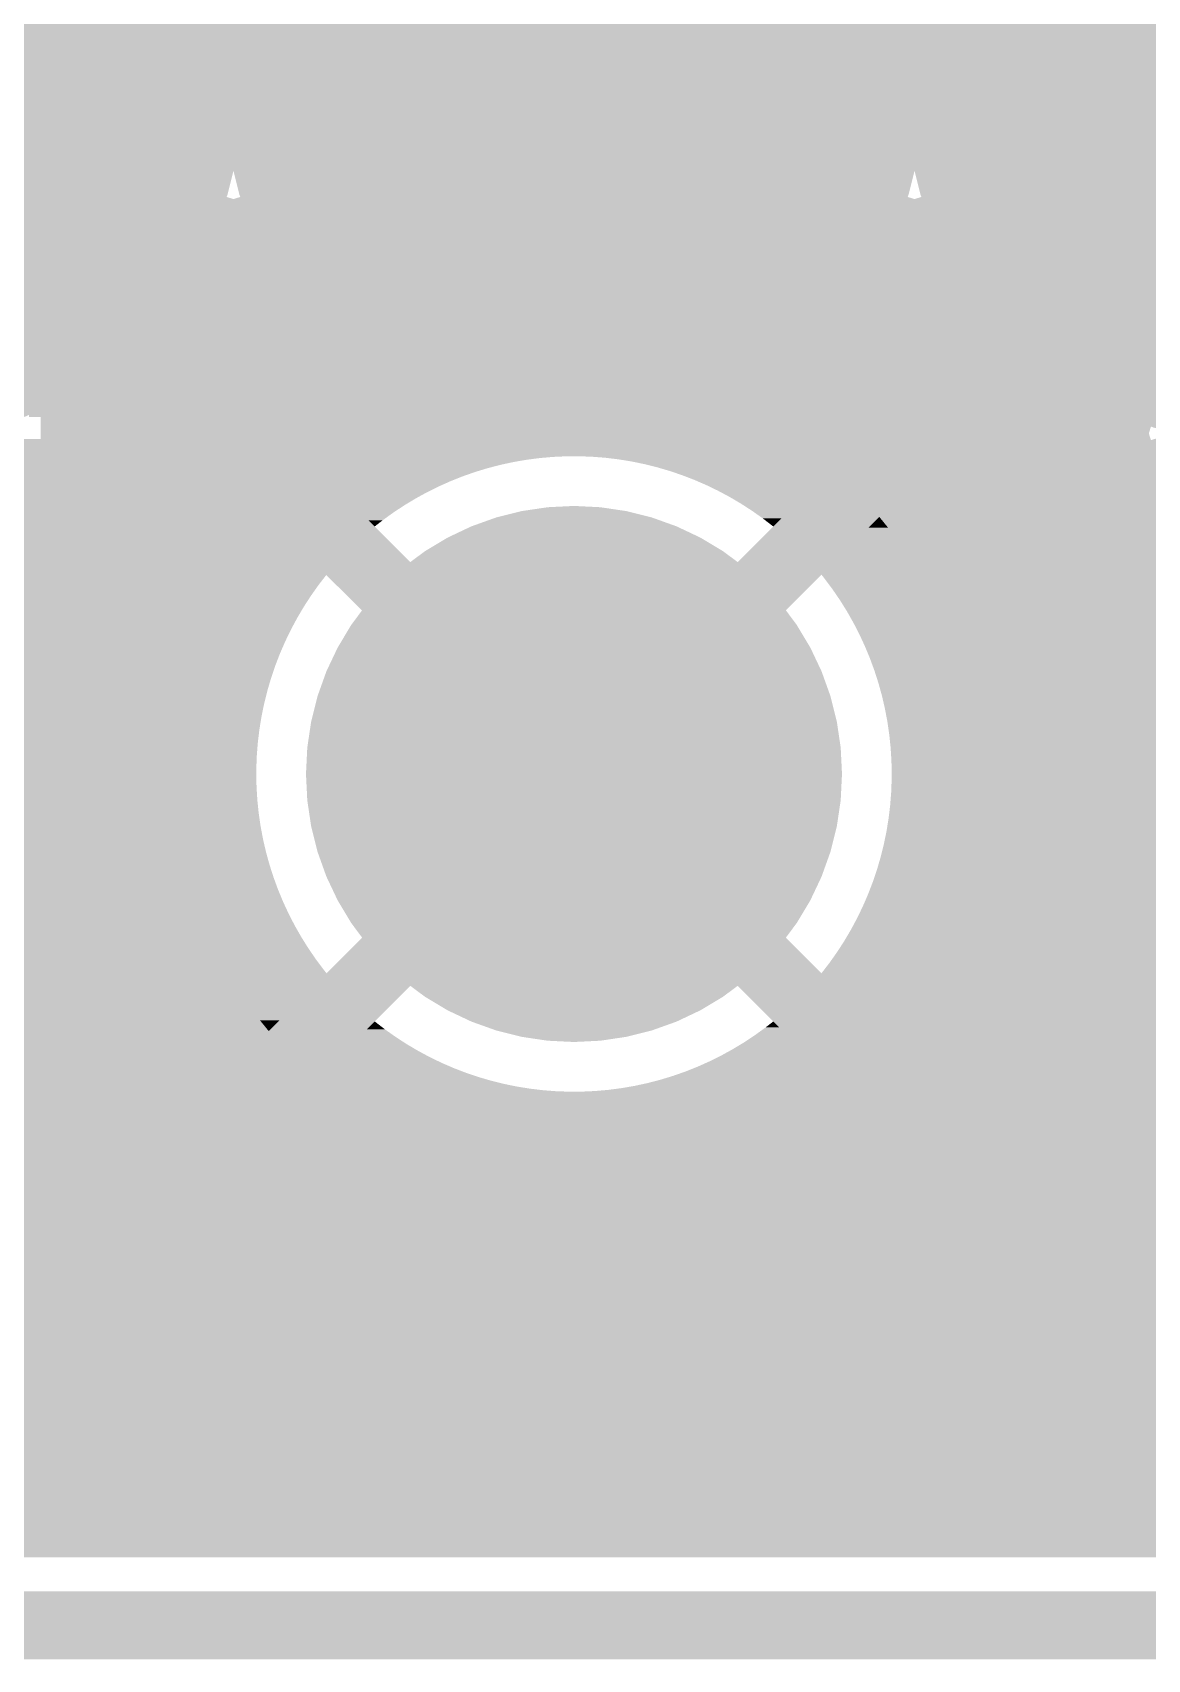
# Model space of a CAD drawing. Extents: x -7 to 100, y -42 to 30.
# Drawn here: x 60.21 to 64.37, y -0.13 to 5.94 of the extents above; entities that cross this region are included whole.
import ezdxf

# ---------------------------------------------------------------- set-up
doc = ezdxf.new("R2010")
doc.units = 0
doc.header["$MEASUREMENT"] = 0
doc.layers.get('0').update_dxf_attribs({"linetype": 'CONTINUOUS'})
for name, color, linetype in [('22-315-0_BOT', 7, 'CONTINUOUS'), ('22-315-0_DRD', 7, 'CONTINUOUS'), ('22-315-0_GND', 6, 'CONTINUOUS'), ('22-315-0_IN1', 4, 'CONTINUOUS'), ('22-315-0_SMB', 3, 'CONTINUOUS'), ('22-315-0_SMT', 5, 'CONTINUOUS'), ('22-315-0_SST', 12, 'CONTINUOUS'), ('22-315-0_TOP', 11, 'CONTINUOUS'), ('THRUHOLE_TAP', 15, 'CONTINUOUS')]:
    doc.layers.add(name, color=color, linetype=linetype)

# ---------------------------------------------------------------- blocks, each defined once
blk = doc.blocks.new('ROUND_22')
at = {"const_width": 0.99949}
blk.add_lwpolyline([(-0.499744, 0, 1), (0.499744, 0, 1)], format="xyb", close=True, dxfattribs=at)
blk = doc.blocks.new('SQUARE_25')
blk.add_solid([(0.99949, 0.99949), (0.99949, -0.99949), (-0.99949, 0.99949), (-0.99949, -0.99949)])
blk = doc.blocks.new('CUSTOM_73')
for points in [[(-0.323792, 1.452682), (-0.276434, 1.462542), (0.324286, 1.452682), (0.275934, 1.462542)], [(-0.276434, 1.462542), (-0.269798, 1.46367), (0.275934, 1.462542), (0.270402, 1.46367)], [(-0.269798, 1.46367), (-0.222218, 1.471756), (0.270402, 1.46367), (0.221606, 1.471756)], [(-0.222218, 1.471756), (-0.215378, 1.47266), (0.221606, 1.471756), (0.21615, 1.47266)], [(-0.215378, 1.47266), (-0.1677, 1.47896), (0.21615, 1.47266), (0.166916, 1.47896)], [(-0.1677, 1.47896), (-0.160522, 1.47964), (0.166916, 1.47896), (0.1616, 1.47964)], [(-0.160522, 1.47964), (-0.112952, 1.484146), (0.1616, 1.47964), (0.111826, 1.484146)], [(-0.112952, 1.484146), (-0.1051, 1.484598), (0.111826, 1.484146), (0.106832, 1.484598)], [(-0.1051, 1.484598), (-0.058048, 1.487306), (0.106832, 1.484598), (0.056148, 1.487306)], [(-0.058048, 1.487306), (-0.047034, 1.487532), (0.056148, 1.487306), (0.051916, 1.487532)], [(-0.047034, 1.487532), (-0.003068, 1.488434), (0.051916, 1.487532), (-0.003068, 1.488434)], [(-0.534382, 1.38909), (-0.488792, 1.40589), (0.534672, 1.38909), (0.4885, 1.40589)], [(-0.488792, 1.40589), (-0.482666, 1.407894), (0.4885, 1.40589), (0.482992, 1.407894)], [(-0.482666, 1.407894), (-0.436524, 1.422988), (0.482992, 1.407894), (0.436192, 1.422988)], [(-0.436524, 1.422988), (-0.430294, 1.424774), (0.436192, 1.422988), (0.430654, 1.424774)], [(-0.430294, 1.424774), (-0.38366, 1.438142), (0.430654, 1.424774), (0.383292, 1.438142)], [(-0.38366, 1.438142), (-0.377306, 1.439712), (0.383292, 1.438142), (0.377728, 1.439712)], [(-0.377306, 1.439712), (-0.330274, 1.451332), (0.377728, 1.439712), (0.32985, 1.451332)], [(-0.330274, 1.451332), (-0.323792, 1.452682), (0.32985, 1.451332), (0.324286, 1.452682)], [(-0.684826, 1.32142), (-0.641312, 1.343192), (0.685052, 1.32142), (0.641086, 1.343192)], [(-0.641312, 1.343192), (-0.635528, 1.345824), (0.641086, 1.343192), (0.63577, 1.345824)], [(-0.635528, 1.345824), (-0.591256, 1.365966), (0.63577, 1.345824), (0.591012, 1.365966)], [(-0.591256, 1.365966), (-0.585356, 1.368392), (0.591012, 1.365966), (0.58562, 1.368392)], [(-0.585356, 1.368392), (-0.540394, 1.386874), (0.58562, 1.368392), (0.540128, 1.386874)], [(-0.540394, 1.386874), (-0.534382, 1.38909), (0.540128, 1.386874), (0.534672, 1.38909)], [(-0.780548, 1.267236), (-0.738732, 1.292178), (0.780744, 1.267236), (0.738534, 1.292178)], [(-0.738732, 1.292178), (-0.73319, 1.295212), (0.738534, 1.292178), (0.733398, 1.295212)], [(-0.73319, 1.295212), (-0.690494, 1.318584), (0.733398, 1.295212), (0.690284, 1.318584)], [(-0.690494, 1.318584), (-0.684826, 1.32142), (0.690284, 1.318584), (0.685052, 1.32142)], [(-0.871998, 1.206134), (-0.832118, 1.23411), (0.872174, 1.206134), (0.831942, 1.23411)], [(-0.832118, 1.23411), (-0.826838, 1.23753), (0.831942, 1.23411), (0.827022, 1.23753)], [(-0.826838, 1.23753), (-0.785962, 1.264006), (0.827022, 1.23753), (0.785776, 1.264006)], [(-0.785962, 1.264006), (-0.780548, 1.267236), (0.785776, 1.264006), (0.780744, 1.267236)], [(-0.95626, 1.140556), (-0.941136, 1.152874), (-0.321152, 1.140556), (-0.273656, 1.152874)], [(-0.941136, 1.152874), (-0.92844, 1.163216), (-0.273656, 1.152874), (-0.225692, 1.163216)], [(-0.92844, 1.163216), (-0.920962, 1.169306), (-0.225692, 1.163216), (-0.190412, 1.169306)], [(-0.920962, 1.169306), (-0.917988, 1.171562), (-0.190412, 1.169306), (-0.177342, 1.171562)], [(-0.917988, 1.171562), (-0.909626, 1.1779), (-0.177342, 1.171562), (-0.128686, 1.1779)], [(-0.909626, 1.1779), (-0.90393, 1.182218), (-0.128686, 1.1779), (-0.07981, 1.182218)], [(-0.90393, 1.182218), (-0.90091, 1.184508), (-0.07981, 1.182218), (-0.030798, 1.184508)], [(-0.90091, 1.184508), (-0.900566, 1.184768), (-0.030798, 1.184508), (0.018266, 1.184768)], [(-0.900566, 1.184768), (-0.877138, 1.202528), (0.9006, 1.184768), (0.876972, 1.202528)], [(-0.877138, 1.202528), (-0.871998, 1.206134), (0.876972, 1.202528), (0.872174, 1.206134)], [(0.0673, 1.182996), (0.018266, 1.184768), (0.902958, 1.182996), (0.9006, 1.184768)], [(0.116218, 1.179196), (0.0673, 1.182996), (0.908014, 1.179196), (0.902958, 1.182996)], [(0.164938, 1.173372), (0.116218, 1.179196), (0.915762, 1.173372), (0.908014, 1.179196)], [(0.16667, 1.173092), (0.164938, 1.173372), (0.916134, 1.173092), (0.915762, 1.173372)], [(0.213374, 1.165538), (0.16667, 1.173092), (0.925448, 1.165538), (0.916134, 1.173092)], [(0.261444, 1.155706), (0.213374, 1.165538), (0.93757, 1.155706), (0.925448, 1.165538)], [(0.309068, 1.14389), (0.261444, 1.155706), (0.952138, 1.14389), (0.93757, 1.155706)], [(-0.958844, 1.13845), (-0.95626, 1.140556), (-0.32808, 1.13845), (-0.321152, 1.140556)], [(-0.946678, 1.126284), (-0.958844, 1.13845), (-0.368096, 1.126284), (-0.32808, 1.13845)], [(-0.930472, 1.110078), (-0.946678, 1.126284), (-0.414408, 1.110078), (-0.368096, 1.126284)], [(-0.912364, 1.09197), (-0.930472, 1.110078), (-0.46001, 1.09197), (-0.414408, 1.110078)], [(0.327666, 1.13845), (0.309068, 1.14389), (0.958844, 1.13845), (0.952138, 1.14389)], [(0.35616, 1.130114), (0.327666, 1.13845), (0.950508, 1.130114), (0.958844, 1.13845)], [(0.402642, 1.1144), (0.35616, 1.130114), (0.934794, 1.1144), (0.950508, 1.130114)], [(0.448432, 1.096776), (0.402642, 1.1144), (0.91717, 1.096776), (0.934794, 1.1144)], [(0.493456, 1.07727), (0.448432, 1.096776), (0.897664, 1.07727), (0.91717, 1.096776)], [(-0.892382, 1.071988), (-0.912364, 1.09197), (-0.504824, 1.071988), (-0.46001, 1.09197)], [(-0.870564, 1.05017), (-0.892382, 1.071988), (-0.548772, 1.05017), (-0.504824, 1.071988)], [(-0.846944, 1.02655), (-0.870564, 1.05017), (-0.591778, 1.02655), (-0.548772, 1.05017)], [(0.537632, 1.055916), (0.493456, 1.07727), (0.87631, 1.055916), (0.897664, 1.07727)], [(0.580886, 1.032754), (0.537632, 1.055916), (0.853148, 1.032754), (0.87631, 1.055916)], [(0.623144, 1.007818), (0.580886, 1.032754), (0.828212, 1.007818), (0.853148, 1.032754)], [(-0.821564, 1.00117), (-0.846944, 1.02655), (-0.63377, 1.00117), (-0.591778, 1.02655)], [(-0.794468, 0.974074), (-0.821564, 1.00117), (-0.674676, 0.974074), (-0.63377, 1.00117)], [(-0.7657, 0.945306), (-0.794468, 0.974074), (-0.714424, 0.945306), (-0.674676, 0.974074)], [(0.664334, 0.981156), (0.623144, 1.007818), (0.80155, 0.981156), (0.828212, 1.007818)], [(0.704384, 0.952812), (0.664334, 0.981156), (0.773206, 0.952812), (0.80155, 0.981156)], [(-1.206134, 0.872174), (-1.173092, 0.916134), (-1.05178, 0.872174), (-1.09574, 0.916134)], [(-1.173092, 0.916134), (-1.13845, 0.958844), (-1.09574, 0.916134), (-1.13845, 0.958844)], [(-0.743228, 0.922834), (-0.7657, 0.945306), (-0.743228, 0.922834), (-0.714424, 0.945306)], [(0.743228, 0.922834), (0.704384, 0.952812), (0.743228, 0.922834), (0.773206, 0.952812)], [(1.054264, 0.874658), (1.098156, 0.91855), (1.204334, 0.874658), (1.171202, 0.91855)], [(1.098156, 0.91855), (1.13845, 0.958844), (1.171202, 0.91855), (1.13845, 0.958844)], [(-1.23753, 0.827022), (-1.206134, 0.872174), (-1.006628, 0.827022), (-1.05178, 0.872174)], [(1.009178, 0.829572), (1.054264, 0.874658), (1.235824, 0.829572), (1.204334, 0.874658)], [(-1.267236, 0.780744), (-1.23753, 0.827022), (-0.96035, 0.780744), (-1.006628, 0.827022)], [(0.96296, 0.783354), (1.009178, 0.829572), (1.265624, 0.783354), (1.235824, 0.829572)], [(-1.310942, 0.704384), (-1.295212, 0.733398), (-0.952812, 0.704384), (-0.930422, 0.733398)], [(-1.295212, 0.733398), (-1.289404, 0.743228), (-0.930422, 0.733398), (-0.922834, 0.743228)], [(-1.289404, 0.743228), (-1.267236, 0.780744), (-0.922834, 0.743228), (-0.96035, 0.780744)], [(0.922834, 0.743228), (0.96296, 0.783354), (1.289448, 0.743228), (1.265624, 0.783354)], [(0.928512, 0.736066), (0.922834, 0.743228), (1.293698, 0.736066), (1.289448, 0.743228)], [(0.934182, 0.728912), (0.928512, 0.736066), (1.297596, 0.728912), (1.293698, 0.736066)], [(0.963558, 0.689612), (0.934182, 0.728912), (1.319006, 0.689612), (1.297596, 0.728912)], [(-1.33168, 0.664334), (-1.32142, 0.685052), (-0.981156, 0.664334), (-0.966494, 0.685052)], [(-1.32142, 0.685052), (-1.310942, 0.704384), (-0.966494, 0.685052), (-0.952812, 0.704384)], [(0.964818, 0.687774), (0.963558, 0.689612), (1.320006, 0.687774), (1.319006, 0.689612)], [(0.991282, 0.64913), (0.964818, 0.687774), (1.339244, 0.64913), (1.320006, 0.687774)], [(-1.368392, 0.58562), (-1.351506, 0.623144), (-1.029962, 0.58562), (-1.007818, 0.623144)], [(-1.351506, 0.623144), (-1.345824, 0.63577), (-1.007818, 0.623144), (-0.999646, 0.63577)], [(-1.345824, 0.63577), (-1.33168, 0.664334), (-0.999646, 0.63577), (-0.981156, 0.664334)], [(0.997906, 0.638544), (0.991282, 0.64913), (1.344512, 0.638544), (1.339244, 0.64913)], [(1.017306, 0.607534), (0.997906, 0.638544), (1.358544, 0.607534), (1.344512, 0.638544)], [(1.02818, 0.58844), (1.017306, 0.607534), (1.367182, 0.58844), (1.358544, 0.607534)], [(-1.387888, 0.537632), (-1.370316, 0.580886), (-1.055916, 0.537632), (-1.032754, 0.580886)], [(-1.370316, 0.580886), (-1.368392, 0.58562), (-1.032754, 0.580886), (-1.029962, 0.58562)], [(1.041586, 0.564896), (1.02818, 0.58844), (1.376804, 0.564896), (1.367182, 0.58844)], [(1.055702, 0.537534), (1.041586, 0.564896), (1.387986, 0.537534), (1.376804, 0.564896)], [(-1.407894, 0.482992), (-1.404088, 0.493456), (-1.081804, 0.482992), (-1.07727, 0.493456)], [(-1.404088, 0.493456), (-1.38909, 0.534672), (-1.07727, 0.493456), (-1.057348, 0.534672)], [(-1.38909, 0.534672), (-1.387888, 0.537632), (-1.057348, 0.534672), (-1.055916, 0.537632)], [(1.06408, 0.52129), (1.055702, 0.537534), (1.393936, 0.52129), (1.387986, 0.537534)], [(1.08052, 0.485894), (1.06408, 0.52129), (1.406896, 0.485894), (1.393936, 0.52129)], [(1.084748, 0.47679), (1.08052, 0.485894), (1.409854, 0.47679), (1.406896, 0.485894)], [(-1.432682, 0.402642), (-1.424774, 0.430654), (-1.1144, 0.402642), (-1.10362, 0.430654)], [(-1.424774, 0.430654), (-1.419042, 0.448432), (-1.10362, 0.430654), (-1.096776, 0.448432)], [(-1.419042, 0.448432), (-1.407894, 0.482992), (-1.096776, 0.448432), (-1.081804, 0.482992)], [(1.10268, 0.43359), (1.084748, 0.47679), (1.423886, 0.43359), (1.409854, 0.47679)], [(1.103558, 0.431472), (1.10268, 0.43359), (1.42449, 0.431472), (1.423886, 0.43359)], [(1.120476, 0.385414), (1.103558, 0.431472), (1.43759, 0.385414), (1.42449, 0.431472)], [(-1.444948, 0.35616), (-1.439712, 0.377728), (-1.130114, 0.35616), (-1.122824, 0.377728)], [(-1.439712, 0.377728), (-1.432682, 0.402642), (-1.122824, 0.377728), (-1.1144, 0.402642)], [(1.121992, 0.380696), (1.120476, 0.385414), (1.43893, 0.380696), (1.43759, 0.385414)], [(1.13547, 0.338696), (1.121992, 0.380696), (1.449218, 0.338696), (1.43893, 0.380696)], [(-1.46367, 0.270402), (-1.455786, 0.309068), (-1.153484, 0.270402), (-1.14389, 0.309068)], [(-1.455786, 0.309068), (-1.452682, 0.324286), (-1.14389, 0.309068), (-1.13944, 0.324286)], [(-1.452682, 0.324286), (-1.444948, 0.35616), (-1.13944, 0.324286), (-1.130114, 0.35616)], [(1.13862, 0.32728), (1.13547, 0.338696), (1.452012, 0.32728), (1.449218, 0.338696)], [(1.14852, 0.291396), (1.13862, 0.32728), (1.459406, 0.291396), (1.452012, 0.32728)], [(-1.47266, 0.21615), (-1.465156, 0.261444), (-1.164972, 0.21615), (-1.155706, 0.261444)], [(-1.465156, 0.261444), (-1.46367, 0.270402), (-1.155706, 0.261444), (-1.153484, 0.270402)], [(1.152688, 0.27342), (1.14852, 0.291396), (1.46311, 0.27342), (1.459406, 0.291396)], [(1.159598, 0.243598), (1.152688, 0.27342), (1.468116, 0.243598), (1.46311, 0.27342)], [(1.164202, 0.219184), (1.159598, 0.243598), (1.472212, 0.219184), (1.468116, 0.243598)], [(-1.479214, 0.164938), (-1.473016, 0.213374), (-1.173372, 0.164938), (-1.165538, 0.213374)], [(-1.473016, 0.213374), (-1.47266, 0.21615), (-1.165538, 0.213374), (-1.164972, 0.21615)], [(1.16869, 0.195382), (1.164202, 0.219184), (1.475308, 0.195382), (1.472212, 0.219184)], [(1.173176, 0.16465), (1.16869, 0.195382), (1.479304, 0.16465), (1.475308, 0.195382)], [(-1.48375, 0.116218), (-1.47964, 0.1616), (-1.179196, 0.116218), (-1.173772, 0.1616)], [(-1.47964, 0.1616), (-1.479214, 0.164938), (-1.173772, 0.1616), (-1.173372, 0.164938)], [(1.175776, 0.14683), (1.173176, 0.16465), (1.480956, 0.14683), (1.479304, 0.16465)], [(1.179616, 0.109892), (1.175776, 0.14683), (1.484376, 0.109892), (1.480956, 0.14683)], [(-1.487532, 0.051916), (-1.486712, 0.0673), (-1.183552, 0.051916), (-1.182996, 0.0673)], [(-1.486712, 0.0673), (-1.484598, 0.106832), (-1.182996, 0.0673), (-1.179926, 0.106832)], [(-1.484598, 0.106832), (-1.48375, 0.116218), (-1.179926, 0.106832), (-1.179196, 0.116218)], [(1.180848, 0.098026), (1.179616, 0.109892), (1.485036, 0.098026), (1.484376, 0.109892)], [(1.183526, 0.054982), (1.180848, 0.098026), (1.487424, 0.054982), (1.485036, 0.098026)], [(-1.48844, 0), (-1.488122, 0.018266), (-1.18491, 0), (-1.184768, 0.018266)], [(-1.487532, -0.049054), (-1.48844, 0), (-1.183894, -0.049054), (-1.18491, 0)], [(-1.488122, 0.018266), (-1.487532, 0.051916), (-1.184768, 0.018266), (-1.183552, 0.051916)], [(1.183894, 0.049054), (1.183526, 0.054982), (1.487534, 0.049054), (1.487424, 0.054982)], [(1.18491, 0), (1.183894, 0.049054), (1.48844, 0), (1.487534, 0.049054)], [(1.184768, -0.018266), (1.18491, 0), (1.48812, -0.018266), (1.48844, 0)], [(-1.487424, -0.054982), (-1.487532, -0.049054), (-1.183524, -0.054982), (-1.183894, -0.049054)], [(-1.485034, -0.098026), (-1.487424, -0.054982), (-1.180848, -0.098026), (-1.183524, -0.054982)], [(1.182996, -0.0673), (1.18355, -0.051916), (1.48671, -0.0673), (1.487532, -0.051916)], [(1.18355, -0.051916), (1.184768, -0.018266), (1.487532, -0.051916), (1.48812, -0.018266)], [(-1.484376, -0.109892), (-1.485034, -0.098026), (-1.179614, -0.109892), (-1.180848, -0.098026)], [(-1.480954, -0.14683), (-1.484376, -0.109892), (-1.175776, -0.14683), (-1.179614, -0.109892)], [(1.17377, -0.1616), (1.179196, -0.116218), (1.47964, -0.1616), (1.483748, -0.116218)], [(1.179196, -0.116218), (1.179924, -0.106832), (1.483748, -0.116218), (1.484598, -0.106832)], [(1.179924, -0.106832), (1.182996, -0.0673), (1.484598, -0.106832), (1.48671, -0.0673)], [(-1.479304, -0.16465), (-1.480954, -0.14683), (-1.173174, -0.16465), (-1.175776, -0.14683)], [(-1.475306, -0.195382), (-1.479304, -0.16465), (-1.16869, -0.195382), (-1.173174, -0.16465)], [(1.165538, -0.213374), (1.173372, -0.164938), (1.473014, -0.213374), (1.479212, -0.164938)], [(1.173372, -0.164938), (1.17377, -0.1616), (1.479212, -0.164938), (1.47964, -0.1616)], [(-1.472212, -0.219184), (-1.475306, -0.195382), (-1.1642, -0.219184), (-1.16869, -0.195382)], [(-1.468114, -0.243598), (-1.472212, -0.219184), (-1.159598, -0.243598), (-1.1642, -0.219184)], [(1.155706, -0.261444), (1.16497, -0.21615), (1.465154, -0.261444), (1.47266, -0.21615)], [(1.16497, -0.21615), (1.165538, -0.213374), (1.47266, -0.21615), (1.473014, -0.213374)], [(-1.46311, -0.27342), (-1.468114, -0.243598), (-1.152686, -0.27342), (-1.159598, -0.243598)], [(-1.459404, -0.291396), (-1.46311, -0.27342), (-1.14852, -0.291396), (-1.152686, -0.27342)], [(-1.452012, -0.32728), (-1.459404, -0.291396), (-1.138618, -0.32728), (-1.14852, -0.291396)], [(1.14389, -0.309068), (1.153482, -0.270402), (1.455784, -0.309068), (1.46367, -0.270402)], [(1.153482, -0.270402), (1.155706, -0.261444), (1.46367, -0.270402), (1.465154, -0.261444)], [(-1.449216, -0.338696), (-1.452012, -0.32728), (-1.13547, -0.338696), (-1.138618, -0.32728)], [(-1.43893, -0.380696), (-1.449216, -0.338696), (-1.12199, -0.380696), (-1.13547, -0.338696)], [(1.122822, -0.377728), (1.130114, -0.35616), (1.439712, -0.377728), (1.444946, -0.35616)], [(1.130114, -0.35616), (1.139438, -0.324286), (1.444946, -0.35616), (1.452682, -0.324286)], [(1.139438, -0.324286), (1.14389, -0.309068), (1.452682, -0.324286), (1.455784, -0.309068)], [(-1.437588, -0.385414), (-1.43893, -0.380696), (-1.120476, -0.385414), (-1.12199, -0.380696)], [(-1.424488, -0.431472), (-1.437588, -0.385414), (-1.103558, -0.431472), (-1.120476, -0.385414)], [(1.103618, -0.430654), (1.1144, -0.402642), (1.424774, -0.430654), (1.43268, -0.402642)], [(1.1144, -0.402642), (1.122822, -0.377728), (1.43268, -0.402642), (1.439712, -0.377728)], [(-1.423886, -0.43359), (-1.424488, -0.431472), (-1.102678, -0.43359), (-1.103558, -0.431472)], [(-1.409852, -0.47679), (-1.423886, -0.43359), (-1.084748, -0.47679), (-1.102678, -0.43359)], [(-1.406896, -0.485894), (-1.409852, -0.47679), (-1.080518, -0.485894), (-1.084748, -0.47679)], [(1.07727, -0.493456), (1.081802, -0.482992), (1.404086, -0.493456), (1.407894, -0.482992)], [(1.081802, -0.482992), (1.096776, -0.448432), (1.407894, -0.482992), (1.41904, -0.448432)], [(1.096776, -0.448432), (1.103618, -0.430654), (1.41904, -0.448432), (1.424774, -0.430654)], [(-1.393934, -0.52129), (-1.406896, -0.485894), (-1.06408, -0.52129), (-1.080518, -0.485894)], [(-1.387986, -0.537534), (-1.393934, -0.52129), (-1.0557, -0.537534), (-1.06408, -0.52129)], [(-1.376802, -0.564896), (-1.387986, -0.537534), (-1.041586, -0.564896), (-1.0557, -0.537534)], [(1.032754, -0.580886), (1.055916, -0.537632), (1.370314, -0.580886), (1.387886, -0.537632)], [(1.055916, -0.537632), (1.057346, -0.534672), (1.387886, -0.537632), (1.38909, -0.534672)], [(1.057346, -0.534672), (1.07727, -0.493456), (1.38909, -0.534672), (1.404086, -0.493456)], [(-1.367182, -0.58844), (-1.376802, -0.564896), (-1.028178, -0.58844), (-1.041586, -0.564896)], [(-1.358542, -0.607534), (-1.367182, -0.58844), (-1.017306, -0.607534), (-1.028178, -0.58844)], [(1.007818, -0.623144), (1.02996, -0.58562), (1.351504, -0.623144), (1.368392, -0.58562)], [(1.02996, -0.58562), (1.032754, -0.580886), (1.368392, -0.58562), (1.370314, -0.580886)], [(-1.344512, -0.638544), (-1.358542, -0.607534), (-0.997904, -0.638544), (-1.017306, -0.607534)], [(-1.339242, -0.64913), (-1.344512, -0.638544), (-0.991282, -0.64913), (-0.997904, -0.638544)], [(-1.320006, -0.687774), (-1.339242, -0.64913), (-0.964816, -0.687774), (-0.991282, -0.64913)], [(0.966492, -0.685052), (0.981156, -0.664334), (1.32142, -0.685052), (1.331678, -0.664334)], [(0.981156, -0.664334), (0.999644, -0.63577), (1.331678, -0.664334), (1.345824, -0.63577)], [(0.999644, -0.63577), (1.007818, -0.623144), (1.345824, -0.63577), (1.351504, -0.623144)], [(-1.319004, -0.689612), (-1.320006, -0.687774), (-0.963558, -0.689612), (-0.964816, -0.687774)], [(-1.297594, -0.728912), (-1.319004, -0.689612), (-0.934182, -0.728912), (-0.963558, -0.689612)], [(0.93042, -0.733398), (0.952812, -0.704384), (1.295212, -0.733398), (1.31094, -0.704384)], [(0.952812, -0.704384), (0.966492, -0.685052), (1.31094, -0.704384), (1.32142, -0.685052)], [(-1.293698, -0.736066), (-1.297594, -0.728912), (-0.92851, -0.736066), (-0.934182, -0.728912)], [(-1.289446, -0.743228), (-1.293698, -0.736066), (-0.922834, -0.743228), (-0.92851, -0.736066)], [(-1.265624, -0.783354), (-1.289446, -0.743228), (-0.96296, -0.783354), (-0.922834, -0.743228)], [(-1.235824, -0.829572), (-1.265624, -0.783354), (-1.009178, -0.829572), (-0.96296, -0.783354)], [(0.922834, -0.743228), (0.93042, -0.733398), (1.289402, -0.743228), (1.295212, -0.733398)], [(0.96035, -0.780744), (0.922834, -0.743228), (1.267236, -0.780744), (1.289402, -0.743228)], [(1.006628, -0.827022), (0.96035, -0.780744), (1.23753, -0.827022), (1.267236, -0.780744)], [(-1.204334, -0.874658), (-1.235824, -0.829572), (-1.054264, -0.874658), (-1.009178, -0.829572)], [(1.05178, -0.872174), (1.006628, -0.827022), (1.206134, -0.872174), (1.23753, -0.827022)], [(-1.171202, -0.91855), (-1.204334, -0.874658), (-1.098156, -0.91855), (-1.054264, -0.874658)], [(1.09574, -0.916134), (1.05178, -0.872174), (1.173092, -0.916134), (1.206134, -0.872174)], [(-1.13845, -0.958844), (-1.171202, -0.91855), (-1.13845, -0.958844), (-1.098156, -0.91855)], [(-0.80155, -0.981156), (-0.773206, -0.952812), (-0.664334, -0.981156), (-0.704384, -0.952812)], [(-0.773206, -0.952812), (-0.743228, -0.922834), (-0.704384, -0.952812), (-0.743228, -0.922834)], [(0.674676, -0.974074), (0.714424, -0.945306), (0.794468, -0.974074), (0.7657, -0.945306)], [(0.714424, -0.945306), (0.743228, -0.922834), (0.7657, -0.945306), (0.743228, -0.922834)], [(1.13845, -0.958844), (1.09574, -0.916134), (1.13845, -0.958844), (1.173092, -0.916134)], [(-0.853148, -1.032754), (-0.828212, -1.007818), (-0.580886, -1.032754), (-0.623144, -1.007818)], [(-0.828212, -1.007818), (-0.80155, -0.981156), (-0.623144, -1.007818), (-0.664334, -0.981156)], [(0.548772, -1.05017), (0.591778, -1.02655), (0.870564, -1.05017), (0.846944, -1.02655)], [(0.591778, -1.02655), (0.63377, -1.00117), (0.846944, -1.02655), (0.821564, -1.00117)], [(0.63377, -1.00117), (0.674676, -0.974074), (0.821564, -1.00117), (0.794468, -0.974074)], [(-0.91717, -1.096776), (-0.897664, -1.07727), (-0.448432, -1.096776), (-0.493456, -1.07727)], [(-0.897664, -1.07727), (-0.87631, -1.055916), (-0.493456, -1.07727), (-0.537632, -1.055916)], [(-0.87631, -1.055916), (-0.853148, -1.032754), (-0.537632, -1.055916), (-0.580886, -1.032754)], [(0.414408, -1.110078), (0.46001, -1.09197), (0.930472, -1.110078), (0.912364, -1.09197)], [(0.46001, -1.09197), (0.504824, -1.071988), (0.912364, -1.09197), (0.892382, -1.071988)], [(0.504824, -1.071988), (0.548772, -1.05017), (0.892382, -1.071988), (0.870564, -1.05017)], [(-0.958844, -1.13845), (-0.950508, -1.130114), (-0.327664, -1.13845), (-0.35616, -1.130114)], [(-0.952136, -1.14389), (-0.958844, -1.13845), (-0.309068, -1.14389), (-0.327664, -1.13845)], [(-0.937568, -1.155706), (-0.952136, -1.14389), (-0.261444, -1.155706), (-0.309068, -1.14389)], [(-0.950508, -1.130114), (-0.934794, -1.1144), (-0.35616, -1.130114), (-0.402642, -1.1144)], [(-0.934794, -1.1144), (-0.91717, -1.096776), (-0.402642, -1.1144), (-0.448432, -1.096776)], [(0.273656, -1.152874), (0.321152, -1.140556), (0.941134, -1.152874), (0.956258, -1.140556)], [(0.321152, -1.140556), (0.328078, -1.13845), (0.956258, -1.140556), (0.958844, -1.13845)], [(0.328078, -1.13845), (0.368096, -1.126284), (0.958844, -1.13845), (0.946678, -1.126284)], [(0.368096, -1.126284), (0.414408, -1.110078), (0.946678, -1.126284), (0.930472, -1.110078)], [(-0.925446, -1.165538), (-0.937568, -1.155706), (-0.213374, -1.165538), (-0.261444, -1.155706)], [(-0.916134, -1.173092), (-0.925446, -1.165538), (-0.166668, -1.173092), (-0.213374, -1.165538)], [(-0.91576, -1.173372), (-0.916134, -1.173092), (-0.164938, -1.173372), (-0.166668, -1.173092)], [(-0.908012, -1.179196), (-0.91576, -1.173372), (-0.116218, -1.179196), (-0.164938, -1.173372)], [(-0.902956, -1.182996), (-0.908012, -1.179196), (-0.0673, -1.182996), (-0.116218, -1.179196)], [(-0.900598, -1.184768), (-0.902956, -1.182996), (-0.018266, -1.184768), (-0.0673, -1.182996)], [(-0.87697, -1.202528), (-0.900598, -1.184768), (0.877138, -1.202528), (0.900564, -1.184768)], [(-0.872174, -1.206134), (-0.87697, -1.202528), (0.871996, -1.206134), (0.877138, -1.202528)], [(-0.83194, -1.23411), (-0.872174, -1.206134), (0.832118, -1.23411), (0.871996, -1.206134)], [(-0.018266, -1.184768), (0.030798, -1.184508), (0.900564, -1.184768), (0.900908, -1.184508)], [(0.030798, -1.184508), (0.07981, -1.182218), (0.900908, -1.184508), (0.903928, -1.182218)], [(0.07981, -1.182218), (0.128686, -1.1779), (0.903928, -1.182218), (0.909624, -1.1779)], [(0.128686, -1.1779), (0.177342, -1.171562), (0.909624, -1.1779), (0.917986, -1.171562)], [(0.177342, -1.171562), (0.19041, -1.169306), (0.917986, -1.171562), (0.920962, -1.169306)], [(0.19041, -1.169306), (0.225692, -1.163216), (0.920962, -1.169306), (0.928438, -1.163216)], [(0.225692, -1.163216), (0.273656, -1.152874), (0.928438, -1.163216), (0.941134, -1.152874)], [(-0.827022, -1.23753), (-0.83194, -1.23411), (0.826836, -1.23753), (0.832118, -1.23411)], [(-0.785774, -1.264006), (-0.827022, -1.23753), (0.785962, -1.264006), (0.826836, -1.23753)], [(-0.780744, -1.267236), (-0.785774, -1.264006), (0.780546, -1.267236), (0.785962, -1.264006)], [(-0.738532, -1.292178), (-0.780744, -1.267236), (0.738732, -1.292178), (0.780546, -1.267236)], [(-0.733398, -1.295212), (-0.738532, -1.292178), (0.733188, -1.295212), (0.738732, -1.292178)], [(-0.690282, -1.318584), (-0.733398, -1.295212), (0.690494, -1.318584), (0.733188, -1.295212)], [(-0.685052, -1.32142), (-0.690282, -1.318584), (0.684824, -1.32142), (0.690494, -1.318584)], [(-0.641084, -1.343192), (-0.685052, -1.32142), (0.641312, -1.343192), (0.684824, -1.32142)], [(-0.63577, -1.345824), (-0.641084, -1.343192), (0.635526, -1.345824), (0.641312, -1.343192)], [(-0.59101, -1.365966), (-0.63577, -1.345824), (0.591256, -1.365966), (0.635526, -1.345824)], [(-0.58562, -1.368392), (-0.59101, -1.365966), (0.585354, -1.368392), (0.591256, -1.365966)], [(-0.540126, -1.386874), (-0.58562, -1.368392), (0.540394, -1.386874), (0.585354, -1.368392)], [(-0.534672, -1.38909), (-0.540126, -1.386874), (0.53438, -1.38909), (0.540394, -1.386874)], [(-0.488498, -1.40589), (-0.534672, -1.38909), (0.488792, -1.40589), (0.53438, -1.38909)], [(-0.482992, -1.407894), (-0.488498, -1.40589), (0.482664, -1.407894), (0.488792, -1.40589)], [(-0.43619, -1.422988), (-0.482992, -1.407894), (0.436524, -1.422988), (0.482664, -1.407894)], [(-0.430654, -1.424774), (-0.43619, -1.422988), (0.430292, -1.424774), (0.436524, -1.422988)], [(-0.38329, -1.438142), (-0.430654, -1.424774), (0.38366, -1.438142), (0.430292, -1.424774)], [(-0.377728, -1.439712), (-0.38329, -1.438142), (0.377304, -1.439712), (0.38366, -1.438142)], [(-0.329848, -1.451332), (-0.377728, -1.439712), (0.330274, -1.451332), (0.377304, -1.439712)], [(-0.324286, -1.452682), (-0.329848, -1.451332), (0.32379, -1.452682), (0.330274, -1.451332)], [(-0.275932, -1.462542), (-0.324286, -1.452682), (0.276434, -1.462542), (0.32379, -1.452682)], [(-0.270402, -1.46367), (-0.275932, -1.462542), (0.269796, -1.46367), (0.276434, -1.462542)], [(-0.221604, -1.471756), (-0.270402, -1.46367), (0.222218, -1.471756), (0.269796, -1.46367)], [(-0.21615, -1.47266), (-0.221604, -1.471756), (0.215376, -1.47266), (0.222218, -1.471756)], [(-0.166914, -1.47896), (-0.21615, -1.47266), (0.1677, -1.47896), (0.215376, -1.47266)], [(-0.1616, -1.47964), (-0.166914, -1.47896), (0.16052, -1.47964), (0.1677, -1.47896)], [(-0.111824, -1.484146), (-0.1616, -1.47964), (0.112952, -1.484146), (0.16052, -1.47964)], [(-0.106832, -1.484598), (-0.111824, -1.484146), (0.105098, -1.484598), (0.112952, -1.484146)], [(-0.056146, -1.487306), (-0.106832, -1.484598), (0.058048, -1.487306), (0.105098, -1.484598)], [(-0.051916, -1.487532), (-0.056146, -1.487306), (0.047032, -1.487532), (0.058048, -1.487306)], [(0.003068, -1.488434), (-0.051916, -1.487532), (0.003068, -1.488434), (0.047032, -1.487532)]]:
    blk.add_solid(points)
blk = doc.blocks.new('ROUND_72')
at = {"const_width": 1.30429}
blk.add_lwpolyline([(-0.652144, 0, 1), (0.652144, 0, 1)], format="xyb", close=True, dxfattribs=at)
blk = doc.blocks.new('SQUARE_74')
blk.add_solid([(1.24968, 1.24968), (1.24968, -1.24968), (-1.24968, 1.24968), (-1.24968, -1.24968)])
blk = doc.blocks.new('ROUND_85')
at = {"const_width": 0.54991}
blk.add_lwpolyline([(-0.274954, 0, 1), (0.274954, 0, 1)], format="xyb", close=True, dxfattribs=at)

msp = doc.modelspace()

# ---------------------------------------------------------------- linework, layer by layer
at = {"layer": '22-315-0_BOT', "const_width": 0.254}
for points in [[(60.24118, 4.50596, 0.2133074), (60.95844, 5.31924)], [(60.96, 5.31876, 0.2462906), (61.83376, 4.445)], [(62.6237, 4.445, 0.246774), (63.49928, 5.31898)], [(63.5, 5.31876, 0.2462906), (64.37376, 4.445)], [(61.83376, 4.445, 0.2133079), (61.01948, 3.72685)], [(63.5, 3.5687, 0.2472579), (62.6237, 4.445)], [(64.37376, 4.445, 0.2467747), (63.49928, 3.56892)], [(62.23, 1.84404, 0.328165), (63.5, 2.77876)], [(63.5, 2.77876, 0.3281646), (64.77, 1.84404)], [(61.02096, 2.62128, 0.2933352), (62.23, 1.84404)]]:
    msp.add_lwpolyline(points, format="xyb", dxfattribs=at)
at = {"layer": '22-315-0_BOT'}
for points, const_width in [([(63.5254, 5.2451), (63.5254, 3.6449)], 0.254), ([(61.0108, 5.1816), (60.9092, 5.1816)], 0.254), ([(61.0108, 5.1816), (61.0108, 3.70586)], 0.254), ([(63.5508, 5.1816), (63.4492, 5.1816)], 0.254), ([(61.14034, 4.953), (60.77966, 4.953)], 0.254), ([(60.7822, 4.95554), (60.7822, 4.50596)], 0.254), ([(63.2968, 4.91998), (63.2968, 3.97002)], 0.254), ([(63.68034, 4.953), (63.31966, 4.953)], 0.254), ([(63.754, 4.85648), (63.754, 4.03352)], 0.254), ([(61.2394, 4.826), (61.2394, 4.06146)], 0.254), ([(60.5536, 4.70408), (60.5536, 4.50596)], 0.254), ([(61.341, 4.7244), (60.57646, 4.7244)], 0.254), ([(63.0682, 4.68122), (63.0682, 4.20624)], 0.254), ([(63.881, 4.7244), (63.11646, 4.7244)], 0.254), ([(61.468, 4.62534), (61.468, 4.26466)], 0.254), ([(63.9826, 4.64312), (63.9826, 4.24688)], 0.254), ([(60.325, 4.5466), (60.325, 4.50596)], 0.254), ([(61.02096, 4.50596), (60.24118, 4.50596)], 0.254), ([(61.02096, 4.50596), (61.02096, 3.72618)], 0.254), ([(61.6966, 4.4958), (61.02096, 4.4958)], 0.254), ([(61.6966, 4.4958), (61.6966, 4.3942)], 0.254), ([(64.2366, 4.4958), (62.76086, 4.4958)], 0.254), ([(62.8396, 4.53136), (62.8396, 4.3561)], 0.254), ([(64.2112, 4.5085), (64.2112, 4.3815)], 0.254), ([(61.47054, 4.2672), (61.02096, 4.2672)], 0.254), ([(64.01054, 4.2672), (62.98946, 4.2672)], 0.254), ([(61.2902, 4.1148), (62.23, 3.175)], 0.254), ([(63.1698, 4.1148), (62.23, 3.175)], 0.254), ([(61.21908, 4.0386), (61.02096, 4.0386)], 0.254), ([(63.75908, 4.0386), (63.24092, 4.0386)], 0.254), ([(61.0616, 3.81), (61.02096, 3.81)], 0.254), ([(63.6016, 3.81), (63.3984, 3.81)], 0.254), ([(61.2902, 2.2352), (62.23, 3.175)], 0.254), ([(63.1698, 2.2352), (62.23, 3.175)], 0.254), ([(63.54064, 2.667), (63.45936, 2.667)], 0.254), ([(63.5254, 2.7051), (63.5254, 1.0922)], 0.254), ([(61.0108, 2.6416), (61.0108, 1.0922)], 0.254), ([(61.02096, 2.62128), (61.02096, 1.84404)], 0.254), ([(12.60602, 2.54), (12.60602, 1.10998), (13.081, 0.635), (66.802, 0.635), (67.31, 1.143), (67.31, 2.4638)], 0.3048), ([(61.12256, 2.4384), (61.02096, 2.4384)], 0.254), ([(63.66256, 2.4384), (63.33744, 2.4384)], 0.254), ([(63.2968, 2.37998), (63.2968, 1.0922)], 0.254), ([(63.754, 2.31648), (63.754, 1.0922)], 0.254), ([(61.2394, 2.286), (61.2394, 1.0922)], 0.254), ([(61.3156, 2.2098), (61.02096, 2.2098)], 0.254), ([(63.8556, 2.2098), (63.1444, 2.2098)], 0.254), ([(63.0682, 2.14122), (63.0682, 1.0922)], 0.254), ([(61.468, 2.08534), (61.468, 1.0922)], 0.254), ([(63.9826, 2.10312), (63.9826, 1.0922)], 0.254), ([(61.64326, 1.9812), (61.02096, 1.9812)], 0.254), ([(61.6966, 1.9558), (61.6966, 1.0922)], 0.254), ([(64.18326, 1.9812), (62.81674, 1.9812)], 0.254), ([(62.8396, 1.99136), (62.8396, 1.0922)], 0.254), ([(64.2112, 1.9685), (64.2112, 1.0922)], 0.254), ([(61.9252, 1.8796), (61.9252, 1.0922)], 0.254), ([(62.611, 1.89992), (62.611, 1.0922)], 0.254), ([(64.4398, 1.88722), (64.4398, 1.0922)], 0.254), ([(61.02096, 1.84404), (58.35904, 1.84404)], 0.254), ([(60.0964, 1.84404), (60.0964, 1.0922)], 0.254), ([(60.325, 1.84404), (60.325, 1.0922)], 0.254), ([(60.5536, 1.84404), (60.5536, 1.0922)], 0.254), ([(60.7822, 1.84404), (60.7822, 1.0922)], 0.254), ([(62.1538, 1.84658), (62.1538, 1.0922)], 0.254), ([(62.3824, 1.8542), (62.3824, 1.0922)], 0.254), ([(66.4972, 1.7526), (53.5178, 1.7526)], 0.254), ([(66.8528, 1.524), (40.16502, 1.524)], 0.254), ([(66.8147, 1.2954), (40.07612, 1.2954)], 0.254), ([(66.6115, 1.0922), (39.88308, 1.0922)], 0.254)]:
    msp.add_lwpolyline(points, dxfattribs=dict(at, const_width=const_width))
at = {"layer": '22-315-0_DRD', "const_width": 0.254}
for points in [[(0, 0), (-7.00024, 0), (-7.00024, 29.99994), (99.9998, 29.99994), (99.9998, 0), (0, 0)], [(60.325, 5.715), (59.69, 6.35)], [(62.23, 6.35), (61.595, 5.715)], [(62.865, 5.715), (62.23, 6.35)], [(64.77, 6.35), (64.135, 5.715)], [(59.69, 5.08), (60.325, 5.715)], [(61.595, 5.715), (62.23, 5.08)], [(62.23, 5.08), (62.865, 5.715)], [(64.135, 5.715), (64.77, 5.08)], [(60.325, 3.175), (59.69, 3.81)], [(62.23, 3.81), (61.595, 3.175)], [(62.865, 3.175), (62.23, 3.81)], [(64.77, 3.81), (64.135, 3.175)], [(59.69, 2.54), (60.325, 3.175)], [(61.595, 3.175), (62.23, 2.54)], [(62.23, 2.54), (62.865, 3.175)], [(64.135, 3.175), (64.77, 2.54)]]:
    msp.add_lwpolyline(points, dxfattribs=at)
at = {"layer": '22-315-0_GND', "const_width": 0.254}
msp.add_lwpolyline([(0, 0), (-7.00024, 0), (-7.00024, 29.99994), (99.9998, 29.99994), (99.9998, 0), (0, 0)], dxfattribs=at)
at = {"layer": '22-315-0_IN1', "const_width": 0.254}
for points in [[(60.6298, 4.7752), (59.69, 5.715)], [(60.8584, 5.08), (60.8584, 4.50596)], [(61.0616, 5.08), (60.8584, 5.08)], [(61.087, 5.03428), (61.087, 3.85572)], [(61.21908, 4.8514), (60.70092, 4.8514)], [(60.6298, 4.77266), (60.6298, 4.50596)], [(61.3156, 4.7498), (61.3156, 4.1402)], [(61.47054, 4.6228), (60.44946, 4.6228)], [(60.4012, 4.58978), (60.4012, 4.50596)], [(61.5442, 4.57454), (61.5442, 4.31546)], [(61.02096, 4.50596), (60.24118, 4.50596)], [(61.02096, 4.50596), (61.02096, 3.72618)], [(61.7728, 4.46532), (61.7728, 4.42468)], [(61.6966, 4.3942), (61.02096, 4.3942)], [(61.341, 4.1656), (61.02096, 4.1656)], [(61.14034, 3.937), (61.02096, 3.937)], [(61.02096, 2.62128), (61.02096, 1.84404)], [(61.04636, 2.5654), (61.02096, 2.5654)], [(63.58636, 2.5654), (63.4111, 2.5654)], [(61.087, 2.49428), (61.087, 0.508)], [(63.373, 2.49428), (63.373, 0.508)], [(63.6016, 2.54), (63.6016, 0.508)], [(61.19622, 2.3368), (61.02096, 2.3368)], [(63.73622, 2.3368), (63.26124, 2.3368)], [(61.3156, 2.2098), (61.3156, 0.508)], [(63.1444, 2.2098), (63.1444, 0.508)], [(63.8302, 2.23266), (63.8302, 0.508)], [(61.43498, 2.1082), (61.02096, 2.1082)], [(63.97498, 2.1082), (63.02502, 2.1082)], [(61.5442, 2.03454), (61.5442, 0.508)], [(62.9158, 2.03454), (62.9158, 0.508)], [(64.0588, 2.04978), (64.0588, 0.508)], [(61.92774, 1.8796), (61.02096, 1.8796)], [(61.7728, 1.92532), (61.7728, 0.508)], [(64.46774, 1.8796), (62.53226, 1.8796)], [(62.6872, 1.92532), (62.6872, 0.508)], [(64.2874, 1.93548), (64.2874, 0.508)], [(61.02096, 1.84404), (58.35904, 1.84404)], [(60.1726, 1.84404), (60.1726, 0.508)], [(60.4012, 1.84404), (60.4012, 0.508)], [(60.6298, 1.84404), (60.6298, 0.508)], [(60.8584, 1.84404), (60.8584, 0.508)], [(62.0014, 1.86436), (62.0014, 0.508)], [(62.23, 1.84404), (62.23, 0.508)], [(62.4586, 1.86436), (62.4586, 0.508)], [(69.09308, 1.651), (52.73802, 1.651)], [(69.04228, 1.4224), (52.74056, 1.4224)], [(69.07276, 1.1938), (52.66436, 1.1938)], [(69.19722, 0.9652), (52.45608, 0.9652)], [(69.56044, 0.7366), (29.1338, 0.7366)], [(75.82916, 0.508), (29.464, 0.508)]]:
    msp.add_lwpolyline(points, dxfattribs=at)
for points in [[(60.24118, 4.50596, 0.2133074), (60.95844, 5.31924)], [(60.96, 5.31876, 0.2462906), (61.83376, 4.445)], [(61.83376, 4.445, 0.2133079), (61.01948, 3.72685)], [(62.23, 1.84404, 0.328165), (63.5, 2.77876)], [(63.5, 2.77876, 0.3281646), (64.77, 1.84404)], [(61.02096, 2.62128, 0.2933352), (62.23, 1.84404)]]:
    msp.add_lwpolyline(points, format="xyb", dxfattribs=at)
at = {"layer": '22-315-0_SST', "const_width": 0.1524}
for points in [[(64.48044, 0.02032), (59.97956, 0.02032), (54.58968, 0.02032), (54.58968, 8.86968), (56.73852, 8.86968)], [(62.11062, 5.83438), (61.90996, 6.03504), (61.90996, 5.39496), (62.11062, 5.59562), (62.11062, 5.83438), (62.34938, 5.83438), (62.55004, 6.03504), (61.90996, 6.03504)], [(62.55004, 6.03504), (62.55004, 5.39496)], [(62.34938, 5.83438), (62.34938, 5.59562), (62.55004, 5.39496), (61.90996, 5.39496)], [(62.11062, 5.59562), (62.34938, 5.59562)], [(62.11062, 3.29438), (61.90996, 3.49504), (61.90996, 2.85496), (62.11062, 3.05562), (62.11062, 3.29438), (62.34938, 3.29438), (62.55004, 3.49504), (61.90996, 3.49504)], [(62.55004, 3.49504), (62.55004, 2.85496)], [(62.34938, 3.29438), (62.34938, 3.05562), (62.55004, 2.85496), (61.90996, 2.85496)], [(62.11062, 3.05562), (62.34938, 3.05562)]]:
    msp.add_lwpolyline(points, dxfattribs=at)
at = {"layer": '22-315-0_TOP'}
for points, const_width in [([(64.77, 3.175), (64.77, 2.921), (63.5, 1.651), (57.912, 1.651), (57.404, 2.159), (57.404, 5.334), (60.55614, 8.48614), (60.55614, 11.3538)], 0.2032), ([(61.5569, 11.3538), (61.5569, 6.3881), (62.23, 5.715)], 0.2032), ([(63.49492, 5.16128), (63.49492, 3.72872)], 0.254), ([(60.98032, 5.12826), (60.98032, 4.55676)], 0.254), ([(61.07684, 4.953), (60.84062, 4.953)], 0.254), ([(63.61684, 4.953), (63.38062, 4.953)], 0.254), ([(60.75172, 4.83108), (60.75172, 4.55676)], 0.254), ([(63.26632, 4.80314), (63.26632, 4.08686)], 0.254), ([(63.72352, 4.8133), (63.72352, 4.0767)], 0.254), ([(61.20892, 4.78536), (61.20892, 4.10464)], 0.254), ([(61.26734, 4.7244), (60.65266, 4.7244)], 0.254), ([(63.80734, 4.7244), (63.19266, 4.7244)], 0.254), ([(60.52312, 4.61264), (60.52312, 4.55676)], 0.254), ([(61.07176, 4.55676), (60.4393, 4.55676)], 0.254), ([(61.07176, 4.55676), (61.07176, 3.9243)], 0.254), ([(61.43752, 4.5847), (61.43752, 4.3053)], 0.254), ([(63.03772, 4.59486), (63.03772, 4.29514)], 0.254), ([(63.95212, 4.60248), (63.95212, 4.28752)], 0.254), ([(61.5823, 4.4958), (61.07176, 4.4958)], 0.254), ([(64.1223, 4.4958), (62.8777, 4.4958)], 0.254), ([(62.80912, 4.46024), (62.80912, 4.42722)], 0.254), ([(64.18072, 4.46532), (64.18072, 4.42468)], 0.254), ([(61.38418, 4.2672), (61.07176, 4.2672)], 0.254), ([(63.92418, 4.2672), (63.07582, 4.2672)], 0.254), ([(61.2521, 4.15036), (62.23, 3.175)], 0.254), ([(63.20536, 4.15036), (62.23, 3.175)], 0.254), ([(61.15304, 4.0386), (61.07176, 4.0386)], 0.254), ([(63.69304, 4.0386), (63.30696, 4.0386)], 0.254), ([(63.54318, 3.81), (63.45682, 3.81)], 0.254), ([(64.38138, 1.84912), (63.84544, 1.31572)], 0.254), ([(64.40932, 1.8415), (64.40932, 0.381)], 0.254), ([(68.68414, 1.7526), (64.28486, 1.7526)], 0.254), ([(64.18072, 1.64846), (64.18072, 0.381)], 0.254), ([(68.91274, 1.524), (64.05626, 1.524)], 0.254), ([(63.95212, 1.41986), (63.95212, 0.381)], 0.254), ([(68.9991, 1.2954), (63.82512, 1.2954)], 0.254), ([(63.72352, 1.22174), (63.72352, 0.381)], 0.254), ([(63.5, 1.1684), (57.912, 1.1684)], 0.254), ([(60.29452, 1.1684), (60.29452, 0.381)], 0.254), ([(60.52312, 1.1684), (60.52312, 0.381)], 0.254), ([(60.75172, 1.1684), (60.75172, 0.381)], 0.254), ([(60.98032, 1.1684), (60.98032, 0.381)], 0.254), ([(61.20892, 1.1684), (61.20892, 0.381)], 0.254), ([(61.43752, 1.1684), (61.43752, 0.381)], 0.254), ([(61.66612, 1.1684), (61.66612, 0.381)], 0.254), ([(61.89472, 1.1684), (61.89472, 0.381)], 0.254), ([(62.12332, 1.1684), (62.12332, 0.381)], 0.254), ([(62.35192, 1.1684), (62.35192, 0.381)], 0.254), ([(62.58052, 1.1684), (62.58052, 0.381)], 0.254), ([(62.80912, 1.1684), (62.80912, 0.381)], 0.254), ([(63.03772, 1.1684), (63.03772, 0.381)], 0.254), ([(63.26632, 1.1684), (63.26632, 0.381)], 0.254), ([(63.49492, 1.1684), (63.49492, 0.381)], 0.254), ([(69.07022, 1.0668), (51.81854, 1.0668)], 0.254), ([(69.25056, 0.8382), (51.81854, 0.8382)], 0.254), ([(82.28838, 0.6096), (38.2905, 0.6096)], 0.254), ([(94.59976, 0.381), (5.70484, 0.381)], 0.254)]:
    msp.add_lwpolyline(points, dxfattribs=dict(at, const_width=const_width))
at = {"layer": '22-315-0_TOP', "const_width": 0.254}
for points in [[(60.4393, 4.55676, 0.1491344), (60.9582, 5.17221)], [(60.96, 5.17144, 0.1928328), (61.68644, 4.445)], [(62.77102, 4.445, 0.1932713), (63.49908, 5.17183)], [(63.5, 5.17144, 0.1928328), (64.22644, 4.445)], [(61.68644, 4.445, 0.1491346), (61.07012, 3.92536)], [(63.5, 3.71602, 0.1937102), (62.77102, 4.445)], [(64.22644, 4.445, 0.1932718), (63.49908, 3.71641)], [(64.38138, 1.84912, 0.0714004), (64.77, 1.79334)], [(63.5, 1.1684, 0.1989116), (63.84125, 1.30975)], [(63.5, 1.1684, 0.1989116), (63.84125, 1.30975)]]:
    msp.add_lwpolyline(points, format="xyb", dxfattribs=at)

# ---------------------------------------------------------------- block references
at = {"layer": '22-315-0_BOT'}
for name, p in [('ROUND_22', (59.69, 5.715)), ('ROUND_22', (62.23, 5.715)), ('ROUND_22', (64.77, 5.715)), ('SQUARE_25', (59.69, 3.175)), ('ROUND_22', (62.23, 3.175)), ('ROUND_22', (64.77, 3.175))]:
    msp.add_blockref(name, p, dxfattribs=at)
at = {"layer": '22-315-0_GND'}
for name, p in [('ROUND_72', (59.69, 5.715)), ('ROUND_72', (62.23, 5.715)), ('ROUND_72', (64.77, 5.715)), ('CUSTOM_73', (62.23, 3.175)), ('ROUND_72', (64.77, 3.175)), ('SQUARE_74', (59.69, 3.175))]:
    msp.add_blockref(name, p, dxfattribs=at)
at = {"layer": '22-315-0_IN1'}
for name, p in [('ROUND_22', (59.69, 5.715)), ('ROUND_22', (62.23, 5.715)), ('ROUND_22', (64.77, 5.715)), ('SQUARE_25', (59.69, 3.175)), ('ROUND_22', (62.23, 3.175)), ('ROUND_22', (64.77, 3.175))]:
    msp.add_blockref(name, p, dxfattribs=at)
at = {"layer": '22-315-0_SMB'}
for name, p in [('ROUND_22', (59.69, 5.715)), ('ROUND_22', (62.23, 5.715)), ('ROUND_22', (64.77, 5.715)), ('SQUARE_25', (59.69, 3.175)), ('ROUND_22', (62.23, 3.175)), ('ROUND_22', (64.77, 3.175))]:
    msp.add_blockref(name, p, dxfattribs=at)
at = {"layer": '22-315-0_SMT'}
for name, p in [('ROUND_22', (59.69, 5.715)), ('ROUND_22', (62.23, 5.715)), ('ROUND_22', (64.77, 5.715)), ('SQUARE_25', (59.69, 3.175)), ('ROUND_22', (62.23, 3.175)), ('ROUND_22', (64.77, 3.175))]:
    msp.add_blockref(name, p, dxfattribs=at)
at = {"layer": '22-315-0_TOP'}
for name, p in [('ROUND_22', (59.69, 5.715)), ('ROUND_22', (62.23, 5.715)), ('ROUND_22', (64.77, 5.715)), ('SQUARE_25', (59.69, 3.175)), ('ROUND_22', (62.23, 3.175)), ('ROUND_22', (64.77, 3.175))]:
    msp.add_blockref(name, p, dxfattribs=at)
at = {"layer": 'THRUHOLE_TAP'}
for p in [(59.69, 5.715), (62.23, 5.715), (64.77, 5.715), (59.69, 3.175), (62.23, 3.175), (64.77, 3.175)]:
    msp.add_blockref('ROUND_85', p, dxfattribs=at)

doc.saveas('drawing.dxf')
